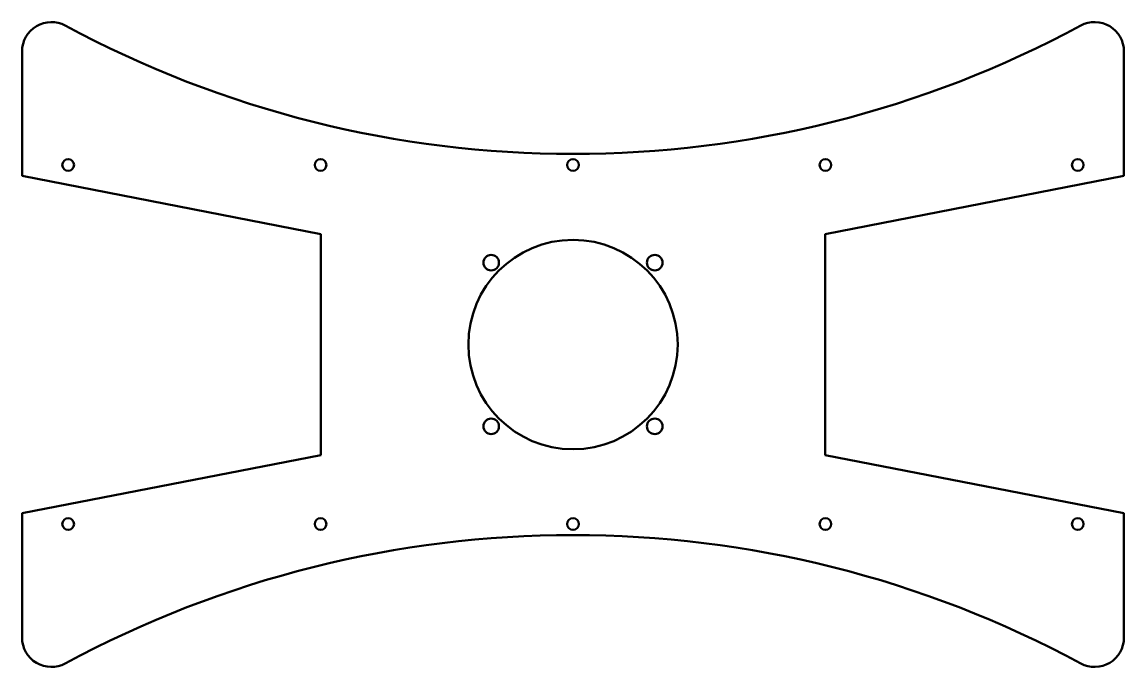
# Model space of a CAD drawing. Header units: inches. Extents: x 1.7 to 20.5, y 3.2 to 14.2.
import ezdxf

# ---------------------------------------------------------------- set-up
doc = ezdxf.new("R2010")
doc.units = ezdxf.units.IN
doc.header["$MEASUREMENT"] = 0
doc.layers.add('Visible (ANSI)', color=7, linetype='Continuous', lineweight=50)

msp = doc.modelspace()

# ---------------------------------------------------------------- linework, layer by layer
at = {"layer": 'Visible (ANSI)'}
for p, q in [((1.688, 11.618), (1.688, 13.743)), ((20.488, 13.743), (20.488, 11.618)), ((1.688, 11.618), (6.788, 10.628)), ((15.388, 10.628), (20.488, 11.618)), ((6.788, 10.628), (6.788, 6.858)), ((15.388, 6.858), (15.388, 10.628)), ((6.788, 6.858), (1.688, 5.868)), ((20.488, 5.868), (15.388, 6.858)), ((1.688, 3.743), (1.688, 5.868)), ((20.488, 5.868), (20.488, 3.743))]:
    msp.add_line(p, q, dxfattribs=at)
for centre, radius in [((2.475, 11.806), 0.1), ((6.781, 11.806), 0.1), ((11.088, 11.806), 0.1), ((15.394, 11.806), 0.1), ((19.7, 11.806), 0.1), ((11.088, 8.743), 1.786), ((9.692, 10.139), 0.133), ((12.483, 10.139), 0.133), ((9.692, 7.348), 0.133), ((12.483, 7.348), 0.133), ((2.475, 5.681), 0.1), ((6.781, 5.681), 0.1), ((11.088, 5.681), 0.1), ((15.394, 5.681), 0.1), ((19.7, 5.681), 0.1)]:
    msp.add_circle(centre, radius, dxfattribs=at)
for centre, radius, start, end in [((2.188, 13.743), 0.5, 61.6248, 180), ((11.088, 30.221), 18.227, 241.6248, 298.3752), ((19.988, 13.743), 0.5, 0, 118.3752), ((11.088, -12.734), 18.227, 61.6248, 118.3752), ((2.188, 3.743), 0.5, 180, 298.3752), ((19.988, 3.743), 0.5, 241.6248, 0)]:
    msp.add_arc(centre, radius, start, end, dxfattribs=at)

doc.saveas('drawing.dxf')
